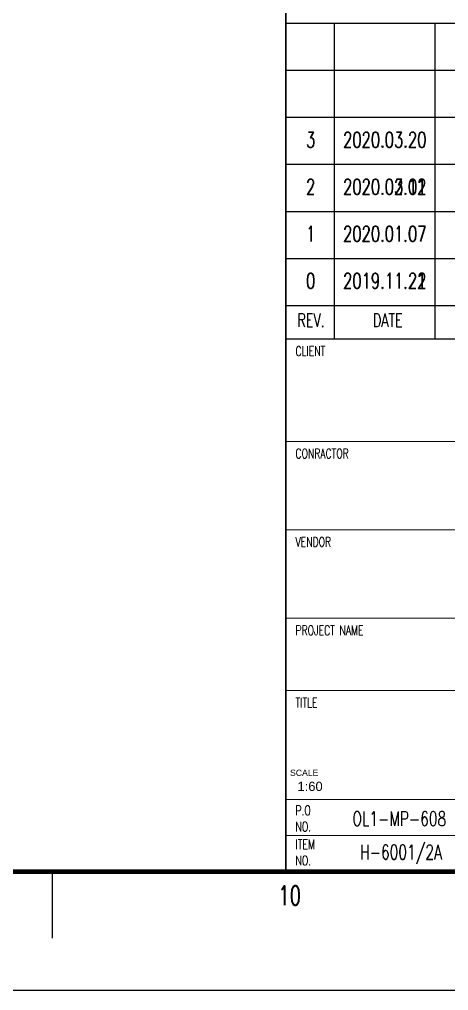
# Model space of a CAD drawing. Header units: millimetres. Extents: x 0 to 91981, y -132907 to 77676.
# Drawn here: x 84741 to 87297, y 41985 to 47766 of the extents above; entities that cross this region are included whole.
import ezdxf
from ezdxf.enums import TextEntityAlignment as Align

# ---------------------------------------------------------------- set-up
doc = ezdxf.new("R2010")
doc.units = ezdxf.units.MM
doc.header["$LTSCALE"] = 60
for name, color, linetype in [('BODER', 7, 'Continuous'), ('border', 130, 'Continuous'), ('TITLE', 7, 'Continuous')]:
    doc.layers.add(name, color=color, linetype=linetype)
doc.styles.add('ROMANS', font='ROMANS.shx', dxfattribs={"width": 0.8})
doc.styles.get("Standard").update_dxf_attribs({"font": 'arial.ttf'})

# ---------------------------------------------------------------- blocks, each defined once
blk = doc.blocks.new('TITLE')
at = {"color": 7, "lineweight": 0}
for p, q in [((699.67, 17.68), (699.67, 83.81)), ((699.67, 44.64), (823.67, 44.64)), ((699.67, 44.64), (823.67, 44.64)), ((699.67, 44.64), (823.67, 44.64)), ((699.67, 28.46), (823.67, 28.46)), ((731.53, 23.07), (699.67, 23.07))]:
    blk.add_line(p, q, dxfattribs=at)
at = {"color": 7}
for p, q in [((664.88, 17.68), (664.88, 7.78)), ((841, 0), (0, 0))]:
    blk.add_line(p, q, dxfattribs=at)
at = {"color": 7, "const_width": 0.707}
blk.add_lwpolyline([(28.29, 17.68), (823.67, 17.68)], dxfattribs=at)
at = {"layer": 'BODER'}
for p, q in [((699.67, 143.97), (823.67, 143.97)), ((706.93, 96.97), (706.93, 143.97)), ((721.93, 96.97), (721.93, 143.97)), ((699.67, 136.97), (823.67, 136.97)), ((699.67, 129.97), (823.67, 129.97)), ((699.67, 122.97), (823.67, 122.97)), ((699.67, 115.97), (823.67, 115.97)), ((699.67, 108.97), (823.67, 108.97)), ((699.67, 101.97), (823.67, 101.97))]:
    blk.add_line(p, q, dxfattribs=at)
at = {"layer": 'border', "color": 7, "linetype": 'Continuous', "lineweight": 0}
for p, q in [((699.67, 96.97), (823.67, 96.97)), ((699.67, 96.97), (823.67, 96.97)), ((699.67, 81.73), (823.67, 81.73)), ((699.67, 68.57), (823.67, 68.57)), ((699.67, 55.42), (823.67, 55.42))]:
    blk.add_line(p, q, dxfattribs=at)
at = {"layer": 'TITLE', "color": 7, "lineweight": 0, "const_width": 0.216}
for points in [[(699.67, 83.81), (699.67, 230.41)], [(699.67, 17.68), (699.67, 96.97), (823.67, 96.97)]]:
    blk.add_lwpolyline(points, dxfattribs=at)
at = {"color": 7, "lineweight": 0, "style": 'ROMANS', "width": 0.7}
for s, height, p in [('CLIENT', 1.438, (701.11, 94.45)), ('CONRACTOR', 1.438, (701.11, 79.21)), ('VENDOR', 1.438, (701.11, 66.06)), ('PROJECT NAME', 1.4376, (701.11, 52.9)), ('TITLE', 1.438, (701.11, 42.12)), ('P.O', 1.438, (701.11, 26.09)), ('NO.', 1.438, (701.11, 23.69)), ('ITEM', 1.438, (701.11, 21.03)), ('NO.', 1.438, (701.11, 18.64))]:
    blk.add_text(s, height=height, dxfattribs=at).set_placement(p)
at = {"lineweight": 0, "style": 'ROMANS', "width": 0.7}
for s, p in [('OL1-MP-608', (716.58, 24.5)), ('H-6001/2A', (716.82, 19.53))]:
    blk.add_text(s, height=2.156, dxfattribs=at).set_placement(p, align=Align.CENTER)
at = {"color": 7, "style": 'ROMANS', "width": 0.7}
blk.add_text('10', height=2.829, dxfattribs=at).set_placement((700.24, 14.15), align=Align.MIDDLE)
at = {"layer": 'BODER', "color": 7, "style": 'ROMANS', "width": 0.7}
for s, p in [('2', (703.37, 119.63)), ('2020.02.11', (714.41, 119.63)), ('1', (703.37, 112.63)), ('2020.01.07', (714.41, 112.63)), ('0', (703.37, 105.63)), ('2019.11.21', (714.41, 105.63))]:
    blk.add_text(s, height=2.3, dxfattribs=at).set_placement(p, align=Align.MIDDLE)
at = {"layer": 'BODER', "style": 'ROMANS', "width": 0.7}
for s, p in [('REV.', (703.43, 99.76)), ('DATE', (714.84, 99.76))]:
    blk.add_text(s, height=2, dxfattribs=at).set_placement(p, align=Align.MIDDLE)

msp = doc.modelspace()

# ---------------------------------------------------------------- block references
at = {"linetype": 'ByBlock', "xscale": 39.99999999599993, "yscale": 39.99999999599993, "zscale": 39.99999999599993}
msp.add_blockref('TITLE', (58340.56201, 41984.79923), dxfattribs=at)

# ---------------------------------------------------------------- texts
at = {"color": 2, "lineweight": 0}
msp.add_text('1:60', height=55.204103, dxfattribs=at).set_placement((86471.94758, 43172.88304), align=Align.CENTER)
at = {"lineweight": 0, "style": 'ROMANS', "width": 0.7}
msp.add_text('H-6001/2A', height=86.25641, dxfattribs=at).set_placement((87013.41794, 42766.11596), align=Align.CENTER)
at = {"layer": 'BODER', "color": 7, "style": 'ROMANS', "width": 0.7}
for s, p in [('3', (86475.43112, 47049.9744)), ('2020.03.20', (86916.798, 47049.9744)), ('2', (86475.43112, 46769.9744)), ('2020.03.02', (86916.798, 46769.9744)), ('1', (86475.43112, 46489.9744)), ('2020.01.07', (86916.798, 46489.9744)), ('0', (86475.43112, 46209.9744)), ('2019.11.22', (86916.798, 46209.9744))]:
    msp.add_text(s, height=92, dxfattribs=at).set_placement(p, align=Align.MIDDLE)
at = {"layer": 'TITLE', "lineweight": 0}
msp.add_text('SCALE', height=36.802744, dxfattribs=at).set_placement((86437.05831, 43262.76019), align=Align.CENTER)

doc.saveas('drawing.dxf')
